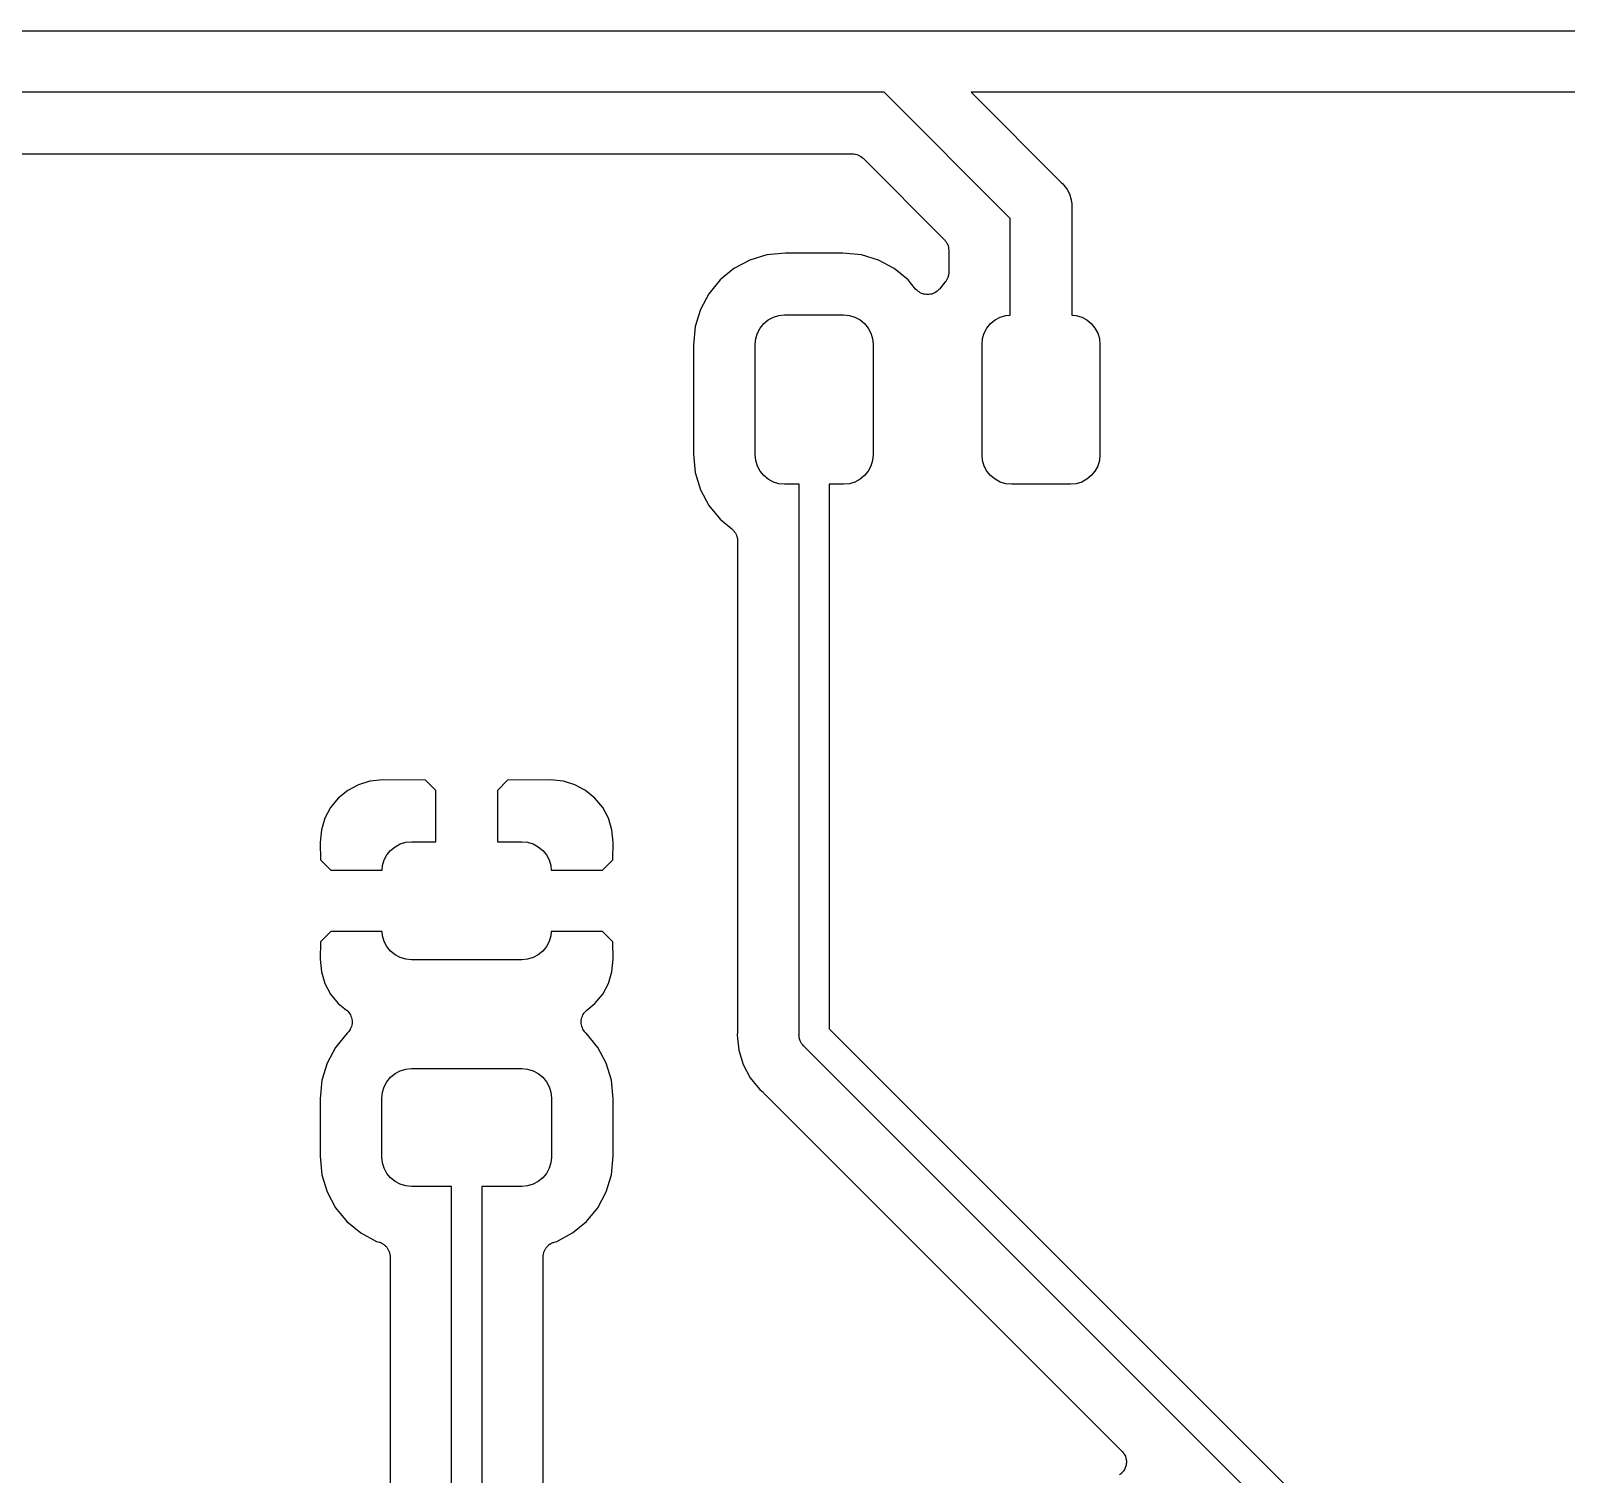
# Model space of a CAD drawing. Extents: x 0.71 to 5.18, y -2.29 to -0.62.
# Drawn here: x 1.2081 to 1.7079, y -1.0998 to -0.63 of the extents above; entities that cross this region are included whole.
import ezdxf

# ---------------------------------------------------------------- set-up
doc = ezdxf.new("R2010")
doc.units = 0
doc.header["$MEASUREMENT"] = 0
doc.layers.add('BLACK', color=7, linetype='CONTINUOUS')

msp = doc.modelspace()

# ---------------------------------------------------------------- linework, layer by layer
at = {"layer": 'BLACK', "linetype": 'CONTINUOUS'}
for p, q in [((0.80049, -0.63), (1.48951, -0.63)), ((1.48951, -0.63), (1.49, -0.629952)), ((1.49, -0.629952), (1.49049, -0.63)), ((1.49049, -0.63), (2.33951, -0.63)), ((1.48586, -0.65), (0.804142, -0.65)), ((1.52691, -0.691052), (1.48586, -0.65)), ((2.33586, -0.65), (1.51414, -0.65)), ((1.51414, -0.65), (1.54363, -0.679491)), ((0.814497, -0.67), (1.4755, -0.67)), ((1.4755, -0.67), (1.47552, -0.67)), ((1.47552, -0.67), (1.47552, -0.67)), ((1.47552, -0.67), (1.47552, -0.67)), ((1.47552, -0.67), (1.47557, -0.67)), ((1.47557, -0.67), (1.47603, -0.670052)), ((1.47603, -0.670052), (1.47649, -0.670099)), ((1.47649, -0.670099), (1.47652, -0.670106)), ((1.47652, -0.670106), (1.47654, -0.670109)), ((1.47654, -0.670109), (1.47698, -0.670249)), ((1.47698, -0.670249), (1.47742, -0.670384)), ((1.47742, -0.670384), (1.47745, -0.670396)), ((1.47745, -0.670396), (1.47747, -0.670404)), ((1.47747, -0.670404), (1.47788, -0.670628)), ((1.47788, -0.670628), (1.47828, -0.670845)), ((1.47828, -0.670845), (1.4783, -0.670862)), ((1.4783, -0.670862), (1.47833, -0.670874)), ((1.47833, -0.670874), (1.47868, -0.671171)), ((1.47868, -0.671171), (1.47904, -0.671464)), ((1.47904, -0.671464), (1.50544, -0.697871)), ((1.54363, -0.679491), (1.54401, -0.679804)), ((1.54401, -0.679804), (1.54433, -0.680185)), ((1.54433, -0.680185), (1.54433, -0.680185)), ((1.54433, -0.680185), (1.54526, -0.681327)), ((1.54526, -0.681327), (1.54544, -0.681656)), ((1.54544, -0.681656), (1.54619, -0.683064)), ((1.54619, -0.683064), (1.54676, -0.684949)), ((1.54676, -0.684949), (1.54691, -0.686419)), ((1.54691, -0.686419), (1.54691, -0.686419)), ((1.54691, -0.686419), (1.54696, -0.686909)), ((1.54696, -0.686909), (1.54691, -0.6874)), ((1.54691, -0.6874), (1.54691, -0.722481)), ((1.52691, -0.722481), (1.52691, -0.691052)), ((1.50544, -0.697871), (1.50546, -0.697883)), ((1.50546, -0.697883), (1.50546, -0.697884)), ((1.50546, -0.697884), (1.50546, -0.697884)), ((1.50546, -0.697884), (1.50549, -0.697921)), ((1.50549, -0.697921), (1.50578, -0.698282)), ((1.50578, -0.698282), (1.50607, -0.69864)), ((1.50607, -0.69864), (1.50609, -0.698663)), ((1.50609, -0.698663), (1.5061, -0.698684)), ((1.5061, -0.698684), (1.50632, -0.699094)), ((1.50632, -0.699094), (1.50653, -0.699502)), ((1.50653, -0.699502), (1.50654, -0.699527)), ((1.50654, -0.699527), (1.50655, -0.69955)), ((1.50655, -0.69955), (1.50668, -0.699992)), ((1.44213, -0.704604), (1.437, -0.707348)), ((1.4477, -0.702915), (1.44213, -0.704604)), ((1.45374, -0.70232), (1.4477, -0.702915)), ((1.47244, -0.70232), (1.45374, -0.70232)), ((1.47848, -0.702915), (1.47244, -0.70232)), ((1.48405, -0.704604), (1.47848, -0.702915)), ((1.48918, -0.707348), (1.48405, -0.704604)), ((1.50668, -0.699992), (1.50681, -0.700436)), ((1.50681, -0.700436), (1.50682, -0.700462)), ((1.50682, -0.700462), (1.50682, -0.700487)), ((1.50682, -0.700487), (1.50686, -0.700946)), ((1.50686, -0.700946), (1.50691, -0.701407)), ((1.50691, -0.701407), (1.50691, -0.70853)), ((1.437, -0.707348), (1.4325, -0.711041)), ((1.49368, -0.711041), (1.48918, -0.707348)), ((1.5068, -0.709569), (1.50673, -0.709777)), ((1.50683, -0.709299), (1.5068, -0.709569)), ((1.50688, -0.709033), (1.50683, -0.709299)), ((1.50691, -0.7086), (1.50688, -0.708816)), ((1.50688, -0.708816), (1.50688, -0.709033)), ((1.50691, -0.70853), (1.50691, -0.7086)), ((1.4325, -0.711041), (1.42881, -0.715541)), ((1.49613, -0.714029), (1.49368, -0.711041)), ((1.49647, -0.714362), (1.49613, -0.714029)), ((1.4968, -0.714699), (1.49647, -0.714362)), ((1.50348, -0.714415), (1.50314, -0.714744)), ((1.50382, -0.714082), (1.50348, -0.714415)), ((1.50384, -0.714059), (1.50382, -0.714082)), ((1.50387, -0.714029), (1.50384, -0.714058)), ((1.50384, -0.714058), (1.50384, -0.714059)), ((1.50384, -0.714059), (1.50384, -0.714059)), ((1.50577, -0.711702), (1.50387, -0.714029)), ((1.5059, -0.711521), (1.50577, -0.711702)), ((1.50604, -0.711355), (1.5059, -0.711521)), ((1.50617, -0.711117), (1.50604, -0.711355)), ((1.50632, -0.710891), (1.50617, -0.711117)), ((1.5064, -0.71069), (1.50632, -0.710891)), ((1.50651, -0.7105), (1.5064, -0.71069)), ((1.50659, -0.710241), (1.50651, -0.7105)), ((1.50669, -0.70999), (1.50659, -0.710241)), ((1.50673, -0.709777), (1.50669, -0.70999)), ((1.42881, -0.715541), (1.42606, -0.720674)), ((1.49681, -0.714708), (1.4968, -0.714699)), ((1.49682, -0.714719), (1.49681, -0.714708)), ((1.49722, -0.714981), (1.49682, -0.714719)), ((1.49761, -0.715247), (1.49722, -0.714981)), ((1.49762, -0.715253), (1.49761, -0.715247)), ((1.49764, -0.715262), (1.49762, -0.715253)), ((1.49807, -0.715444), (1.49764, -0.715262)), ((1.49851, -0.715628), (1.49807, -0.715444)), ((1.49852, -0.715631), (1.49851, -0.715628)), ((1.49854, -0.715637), (1.49852, -0.715631)), ((1.499, -0.715731), (1.49854, -0.715637)), ((1.49946, -0.715828), (1.499, -0.715731)), ((1.49948, -0.715828), (1.49946, -0.715828)), ((1.49949, -0.715831), (1.49948, -0.715828)), ((1.49996, -0.715833), (1.49949, -0.715831)), ((1.50044, -0.715837), (1.49996, -0.715833)), ((1.50045, -0.715834), (1.50044, -0.715837)), ((1.50047, -0.715835), (1.50045, -0.715834)), ((1.50093, -0.715744), (1.50047, -0.715835)), ((1.5014, -0.715657), (1.50093, -0.715744)), ((1.50141, -0.715652), (1.5014, -0.715657)), ((1.50143, -0.715649), (1.50141, -0.715652)), ((1.50187, -0.71547), (1.50143, -0.715649)), ((1.5023, -0.715295), (1.50187, -0.71547)), ((1.50232, -0.715286), (1.5023, -0.715295)), ((1.50233, -0.71528), (1.50232, -0.715286)), ((1.50272, -0.715022), (1.50233, -0.71528)), ((1.50312, -0.714763), (1.50272, -0.715022)), ((1.50313, -0.714752), (1.50312, -0.714763)), ((1.50314, -0.714744), (1.50313, -0.714752)), ((1.42606, -0.720674), (1.42437, -0.726245)), ((1.44671, -0.725252), (1.44816, -0.724058)), ((1.44816, -0.724058), (1.44982, -0.723171)), ((1.44982, -0.723171), (1.45162, -0.722625)), ((1.45162, -0.722625), (1.45349, -0.722441)), ((1.45349, -0.722441), (1.47269, -0.722441)), ((1.47269, -0.722441), (1.47456, -0.722625)), ((1.47456, -0.722625), (1.47636, -0.723171)), ((1.47636, -0.723171), (1.47802, -0.724058)), ((1.47802, -0.724058), (1.47947, -0.725252)), ((1.52053, -0.725252), (1.52198, -0.724058)), ((1.52198, -0.724058), (1.52364, -0.723171)), ((1.52364, -0.723171), (1.52544, -0.722625)), ((1.52544, -0.722625), (1.52691, -0.722481)), ((1.54691, -0.722481), (1.54838, -0.722625)), ((1.54838, -0.722625), (1.55018, -0.723171)), ((1.55018, -0.723171), (1.55184, -0.724058)), ((1.55184, -0.724058), (1.55329, -0.725252)), ((1.42437, -0.726245), (1.42378, -0.732283)), ((1.44408, -0.730165), (1.44463, -0.728365)), ((1.44463, -0.728365), (1.44551, -0.726706)), ((1.44551, -0.726706), (1.44671, -0.725252)), ((1.47947, -0.725252), (1.48067, -0.726706)), ((1.48067, -0.726706), (1.48155, -0.728365)), ((1.48155, -0.728365), (1.4821, -0.730165)), ((1.5179, -0.730165), (1.51845, -0.728365)), ((1.51845, -0.728365), (1.51933, -0.726706)), ((1.51933, -0.726706), (1.52053, -0.725252)), ((1.55329, -0.725252), (1.55449, -0.726706)), ((1.55449, -0.726706), (1.55537, -0.728365)), ((1.55537, -0.728365), (1.55592, -0.730165)), ((1.42378, -0.732283), (1.42378, -0.767717)), ((1.4439, -0.732037), (1.44408, -0.730165)), ((1.4439, -0.767963), (1.4439, -0.732037)), ((1.4821, -0.730165), (1.48228, -0.732037)), ((1.48228, -0.732037), (1.48228, -0.767963)), ((1.51772, -0.732037), (1.5179, -0.730165)), ((1.51772, -0.767963), (1.51772, -0.732037)), ((1.55592, -0.730165), (1.5561, -0.732037)), ((1.5561, -0.732037), (1.5561, -0.767963)), ((1.42378, -0.767717), (1.42437, -0.773755)), ((1.44408, -0.769835), (1.4439, -0.767963)), ((1.48228, -0.767963), (1.4821, -0.769835)), ((1.5179, -0.769835), (1.51772, -0.767963)), ((1.5561, -0.767963), (1.55592, -0.769835)), ((1.42437, -0.773755), (1.42606, -0.779326)), ((1.44463, -0.771635), (1.44408, -0.769835)), ((1.44551, -0.773294), (1.44463, -0.771635)), ((1.44671, -0.774748), (1.44551, -0.773294)), ((1.48067, -0.773294), (1.47947, -0.774748)), ((1.48155, -0.771635), (1.48067, -0.773294)), ((1.4821, -0.769835), (1.48155, -0.771635)), ((1.51845, -0.771635), (1.5179, -0.769835)), ((1.51933, -0.773294), (1.51845, -0.771635)), ((1.52053, -0.774748), (1.51933, -0.773294)), ((1.55449, -0.773294), (1.55329, -0.774748)), ((1.55537, -0.771635), (1.55449, -0.773294)), ((1.55592, -0.769835), (1.55537, -0.771635)), ((1.42606, -0.779326), (1.42881, -0.784459)), ((1.44816, -0.775942), (1.44671, -0.774748)), ((1.44982, -0.776829), (1.44816, -0.775942)), ((1.45162, -0.777375), (1.44982, -0.776829)), ((1.45349, -0.777559), (1.45162, -0.777375)), ((1.45817, -0.777559), (1.45349, -0.777559)), ((1.45817, -0.95655), (1.45817, -0.777559)), ((1.47269, -0.777559), (1.46801, -0.777559)), ((1.46801, -0.777559), (1.46801, -0.954753)), ((1.47456, -0.777375), (1.47269, -0.777559)), ((1.47636, -0.776829), (1.47456, -0.777375)), ((1.47802, -0.775942), (1.47636, -0.776829)), ((1.47947, -0.774748), (1.47802, -0.775942)), ((1.52198, -0.775942), (1.52053, -0.774748)), ((1.52364, -0.776829), (1.52198, -0.775942)), ((1.52544, -0.777375), (1.52364, -0.776829)), ((1.52731, -0.777559), (1.52544, -0.777375)), ((1.54651, -0.777559), (1.52731, -0.777559)), ((1.54838, -0.777375), (1.54651, -0.777559)), ((1.55018, -0.776829), (1.54838, -0.777375)), ((1.55184, -0.775942), (1.55018, -0.776829)), ((1.55329, -0.774748), (1.55184, -0.775942)), ((1.42881, -0.784459), (1.4325, -0.788959)), ((1.4325, -0.788959), (1.43634, -0.792113)), ((1.43634, -0.792113), (1.43639, -0.792158)), ((1.43639, -0.792158), (1.43655, -0.792315)), ((1.43655, -0.792315), (1.43672, -0.792455)), ((1.43672, -0.792455), (1.43689, -0.792664)), ((1.43689, -0.792664), (1.43708, -0.792857)), ((1.43708, -0.792857), (1.4372, -0.793041)), ((1.4372, -0.793041), (1.43733, -0.793211)), ((1.43733, -0.793211), (1.43746, -0.793449)), ((1.43746, -0.793449), (1.43761, -0.793675)), ((1.43761, -0.793675), (1.43769, -0.793879)), ((1.43769, -0.793879), (1.43779, -0.794073)), ((1.43779, -0.794073), (1.43787, -0.794331)), ((1.43787, -0.794331), (1.43797, -0.794581)), ((1.43797, -0.794581), (1.43801, -0.794797)), ((1.43801, -0.794797), (1.43807, -0.795007)), ((1.43807, -0.795007), (1.4381, -0.795275)), ((1.4381, -0.795275), (1.43815, -0.79554)), ((1.43815, -0.79554), (1.43815, -0.79576)), ((1.43815, -0.79576), (1.43817, -0.795978)), ((1.43817, -0.795978), (1.43817, -0.955322)), ((1.31852, -0.874187), (1.31475, -0.875331)), ((1.32267, -0.873779), (1.31852, -0.874187)), ((1.33666, -0.873882), (1.32267, -0.873779)), ((1.34, -0.877219), (1.33666, -0.873882)), ((1.36334, -0.873882), (1.36, -0.877219)), ((1.37733, -0.873779), (1.36334, -0.873882)), ((1.38148, -0.874187), (1.37733, -0.873779)), ((1.38525, -0.875331), (1.38148, -0.874187)), ((1.31128, -0.877188), (1.30823, -0.879687)), ((1.31475, -0.875331), (1.31128, -0.877188)), ((1.34, -0.893898), (1.34, -0.877219)), ((1.36, -0.877219), (1.36, -0.893898)), ((1.38872, -0.877188), (1.38525, -0.875331)), ((1.39177, -0.879687), (1.38872, -0.877188)), ((1.30573, -0.882732), (1.30387, -0.886207)), ((1.30823, -0.879687), (1.30573, -0.882732)), ((1.39427, -0.882732), (1.39177, -0.879687)), ((1.39613, -0.886207), (1.39427, -0.882732)), ((1.30387, -0.886207), (1.30273, -0.889977)), ((1.39727, -0.889977), (1.39613, -0.886207)), ((1.30273, -0.889977), (1.30232, -0.894106)), ((1.30232, -0.894106), (1.30241, -0.899738)), ((1.32837, -0.894628), (1.33017, -0.894082)), ((1.33017, -0.894082), (1.33204, -0.893898)), ((1.33204, -0.893898), (1.34, -0.893898)), ((1.36, -0.893898), (1.36796, -0.893898)), ((1.36796, -0.893898), (1.36983, -0.894082)), ((1.36983, -0.894082), (1.37163, -0.894628)), ((1.39768, -0.894106), (1.39727, -0.889977)), ((1.39759, -0.899738), (1.39768, -0.894106)), ((1.32317, -0.899822), (1.32406, -0.898163)), ((1.32406, -0.898163), (1.32525, -0.896708)), ((1.32525, -0.896708), (1.32671, -0.895515)), ((1.32671, -0.895515), (1.32837, -0.894628)), ((1.37163, -0.894628), (1.37329, -0.895515)), ((1.37329, -0.895515), (1.37475, -0.896708)), ((1.37475, -0.896708), (1.37594, -0.898163)), ((1.37594, -0.898163), (1.37683, -0.899822)), ((1.30241, -0.899738), (1.30576, -0.903091)), ((1.30576, -0.903091), (1.32248, -0.903091)), ((1.32248, -0.903091), (1.32263, -0.901622)), ((1.32263, -0.901622), (1.32317, -0.899822)), ((1.37683, -0.899822), (1.37737, -0.901622)), ((1.37737, -0.901622), (1.37752, -0.903091)), ((1.37752, -0.903091), (1.39424, -0.903091)), ((1.39424, -0.903091), (1.39759, -0.899738)), ((1.30576, -0.923091), (1.30241, -0.926443)), ((1.32248, -0.923091), (1.30576, -0.923091)), ((1.32263, -0.924559), (1.32248, -0.923091)), ((1.37752, -0.923091), (1.37737, -0.924559)), ((1.39424, -0.923091), (1.37752, -0.923091)), ((1.39759, -0.926443), (1.39424, -0.923091)), ((1.30241, -0.926443), (1.30232, -0.932076)), ((1.32317, -0.926359), (1.32263, -0.924559)), ((1.32406, -0.928019), (1.32317, -0.926359)), ((1.32525, -0.929473), (1.32406, -0.928019)), ((1.32671, -0.930666), (1.32525, -0.929473)), ((1.37475, -0.929473), (1.37329, -0.930666)), ((1.37594, -0.928019), (1.37475, -0.929473)), ((1.37683, -0.926359), (1.37594, -0.928019)), ((1.37737, -0.924559), (1.37683, -0.926359)), ((1.39768, -0.932076), (1.39759, -0.926443)), ((1.30232, -0.932076), (1.30273, -0.936204)), ((1.32837, -0.931553), (1.32671, -0.930666)), ((1.33017, -0.932099), (1.32837, -0.931553)), ((1.33204, -0.932283), (1.33017, -0.932099)), ((1.36796, -0.932283), (1.33204, -0.932283)), ((1.36983, -0.932099), (1.36796, -0.932283)), ((1.37163, -0.931553), (1.36983, -0.932099)), ((1.37329, -0.930666), (1.37163, -0.931553)), ((1.39727, -0.936204), (1.39768, -0.932076)), ((1.30273, -0.936204), (1.30387, -0.939974)), ((1.39613, -0.939974), (1.39727, -0.936204)), ((1.30387, -0.939974), (1.30573, -0.943449)), ((1.30573, -0.943449), (1.30823, -0.946494)), ((1.39177, -0.946494), (1.39427, -0.943449)), ((1.39427, -0.943449), (1.39613, -0.939974)), ((1.30823, -0.946494), (1.31091, -0.948694)), ((1.31091, -0.948694), (1.31094, -0.948718)), ((1.31094, -0.948718), (1.31094, -0.948719)), ((1.31094, -0.948719), (1.31094, -0.948719)), ((1.31094, -0.948719), (1.31096, -0.948738)), ((1.31096, -0.948738), (1.3113, -0.949082)), ((1.3113, -0.949082), (1.31163, -0.949414)), ((1.31163, -0.949414), (1.31163, -0.949427)), ((1.31163, -0.949427), (1.31164, -0.949438)), ((1.31164, -0.949438), (1.31191, -0.949838)), ((1.38814, -0.949774), (1.3884, -0.949383)), ((1.3884, -0.949383), (1.38841, -0.949373)), ((1.38841, -0.949373), (1.38842, -0.94936)), ((1.38842, -0.94936), (1.38876, -0.949025)), ((1.38876, -0.949025), (1.38909, -0.948694)), ((1.38909, -0.948694), (1.39177, -0.946494)), ((1.31191, -0.949838), (1.31216, -0.950229)), ((1.31233, -0.954486), (1.31214, -0.954924)), ((1.31216, -0.950229), (1.31217, -0.950243)), ((1.31217, -0.950243), (1.31218, -0.950256)), ((1.31218, -0.950256), (1.31235, -0.950698)), ((1.31251, -0.954052), (1.31233, -0.954486)), ((1.31235, -0.950698), (1.31253, -0.951132)), ((1.31252, -0.954023), (1.31251, -0.954037)), ((1.31251, -0.954037), (1.31251, -0.954052)), ((1.31261, -0.953561), (1.31252, -0.954023)), ((1.31253, -0.951132), (1.31253, -0.951147)), ((1.31253, -0.951147), (1.31254, -0.951162)), ((1.31254, -0.951162), (1.31263, -0.951627)), ((1.31271, -0.953097), (1.31261, -0.953561)), ((1.31263, -0.951627), (1.31272, -0.95209)), ((1.31272, -0.952121), (1.31271, -0.952596)), ((1.31271, -0.952596), (1.31271, -0.953066)), ((1.31271, -0.953066), (1.31271, -0.953081)), ((1.31271, -0.953081), (1.31271, -0.953097)), ((1.31272, -0.95209), (1.31272, -0.952106)), ((1.31272, -0.952106), (1.31272, -0.952121)), ((1.38728, -0.952997), (1.38729, -0.952522)), ((1.38728, -0.953012), (1.38728, -0.952997)), ((1.38728, -0.953027), (1.38728, -0.953012)), ((1.38737, -0.953493), (1.38728, -0.953027)), ((1.38729, -0.952021), (1.38739, -0.951557)), ((1.38729, -0.952036), (1.38729, -0.952021)), ((1.38729, -0.952051), (1.38729, -0.952036)), ((1.38729, -0.952522), (1.38729, -0.952051)), ((1.38746, -0.953956), (1.38737, -0.953493)), ((1.38739, -0.951557), (1.38748, -0.951095)), ((1.38747, -0.95397), (1.38746, -0.953956)), ((1.38747, -0.953985), (1.38747, -0.95397)), ((1.38765, -0.954426), (1.38747, -0.953985)), ((1.38748, -0.951095), (1.38749, -0.951081)), ((1.38749, -0.951066), (1.38767, -0.950632)), ((1.38749, -0.951081), (1.38749, -0.951066)), ((1.38782, -0.954862), (1.38765, -0.954426)), ((1.38767, -0.950632), (1.38786, -0.950194)), ((1.38786, -0.950181), (1.38787, -0.950167)), ((1.38786, -0.950194), (1.38786, -0.950181)), ((1.38787, -0.950167), (1.38814, -0.949774)), ((1.31115, -0.956188), (1.30735, -0.960816)), ((1.31124, -0.956092), (1.31115, -0.956188)), ((1.31158, -0.955758), (1.31124, -0.956092)), ((1.31159, -0.955745), (1.31158, -0.955758)), ((1.3116, -0.955734), (1.31159, -0.955745)), ((1.31186, -0.955344), (1.3116, -0.955734)), ((1.31213, -0.95495), (1.31186, -0.955344)), ((1.31214, -0.954936), (1.31213, -0.95495)), ((1.31214, -0.954924), (1.31214, -0.954936)), ((1.38783, -0.954875), (1.38782, -0.954862)), ((1.38784, -0.954889), (1.38783, -0.954875)), ((1.3881, -0.955284), (1.38784, -0.954889)), ((1.38836, -0.95568), (1.3881, -0.955284)), ((1.38837, -0.955691), (1.38836, -0.95568)), ((1.38837, -0.955704), (1.38837, -0.955691)), ((1.3887, -0.956038), (1.38837, -0.955704)), ((1.38887, -0.956212), (1.3887, -0.956038)), ((1.39265, -0.960816), (1.38887, -0.956212)), ((1.43815, -0.955812), (1.43805, -0.956791)), ((1.43805, -0.956791), (1.43853, -0.961677)), ((1.43817, -0.955391), (1.43815, -0.955601)), ((1.43815, -0.955601), (1.43815, -0.955812)), ((1.43817, -0.955322), (1.43817, -0.955391)), ((1.45815, -0.956791), (1.45817, -0.95655)), ((1.45817, -0.957033), (1.45815, -0.956791)), ((1.4582, -0.957361), (1.45817, -0.957033)), ((1.45824, -0.957756), (1.4582, -0.957361)), ((1.45852, -0.958684), (1.45824, -0.957756)), ((1.45898, -0.959539), (1.45852, -0.958684)), ((1.46801, -0.954753), (1.63254, -1.11928)), ((1.30735, -0.960816), (1.3046, -0.96595)), ((1.3954, -0.96595), (1.39265, -0.960816)), ((1.43853, -0.961677), (1.43995, -0.966374)), ((1.45938, -0.960028), (1.45898, -0.959539)), ((1.45959, -0.960288), (1.45938, -0.960028)), ((1.45978, -0.960442), (1.45959, -0.960288)), ((1.62558, -1.12624), (1.45978, -0.960442)), ((1.3046, -0.96595), (1.30291, -0.97152)), ((1.32525, -0.970527), (1.32671, -0.969334)), ((1.32671, -0.969334), (1.32837, -0.968447)), ((1.32837, -0.968447), (1.33017, -0.967901)), ((1.33017, -0.967901), (1.33204, -0.967717)), ((1.33204, -0.967717), (1.36796, -0.967717)), ((1.36796, -0.967717), (1.36983, -0.967901)), ((1.36983, -0.967901), (1.37163, -0.968447)), ((1.37163, -0.968447), (1.37329, -0.969334)), ((1.37329, -0.969334), (1.37475, -0.970527)), ((1.39709, -0.97152), (1.3954, -0.96595)), ((1.43995, -0.966374), (1.44227, -0.970704)), ((1.30291, -0.97152), (1.30232, -0.977558)), ((1.32263, -0.975441), (1.32317, -0.973641)), ((1.32317, -0.973641), (1.32406, -0.971981)), ((1.32406, -0.971981), (1.32525, -0.970527)), ((1.37475, -0.970527), (1.37594, -0.971981)), ((1.37594, -0.971981), (1.37683, -0.973641)), ((1.37683, -0.973641), (1.37737, -0.975441)), ((1.39768, -0.977558), (1.39709, -0.97152)), ((1.44227, -0.970704), (1.44476, -0.973738)), ((1.44476, -0.973738), (1.44476, -0.97374)), ((1.44476, -0.97374), (1.44538, -0.974499)), ((1.44538, -0.974499), (1.44614, -0.975123)), ((1.30232, -0.977558), (1.30232, -0.99626)), ((1.32244, -0.977313), (1.32263, -0.975441)), ((1.32244, -0.996506), (1.32244, -0.977313)), ((1.37737, -0.975441), (1.37756, -0.977313)), ((1.37756, -0.977313), (1.37756, -0.996506)), ((1.39768, -0.99626), (1.39768, -0.977558)), ((1.44614, -0.975123), (1.4462, -0.975168)), ((1.4462, -0.975168), (1.44634, -0.975319)), ((1.44634, -0.975319), (1.44651, -0.975453)), ((1.44651, -0.975453), (1.56327, -1.09221)), ((1.30232, -0.99626), (1.30291, -1.0023)), ((1.32263, -0.998378), (1.32244, -0.996506)), ((1.32317, -1.00018), (1.32263, -0.998378)), ((1.37737, -0.998378), (1.37683, -1.00018)), ((1.37756, -0.996506), (1.37737, -0.998378)), ((1.39709, -1.0023), (1.39768, -0.99626)), ((1.30291, -1.0023), (1.3046, -1.00787)), ((1.32406, -1.00184), (1.32317, -1.00018)), ((1.32525, -1.00329), (1.32406, -1.00184)), ((1.32671, -1.00449), (1.32525, -1.00329)), ((1.32837, -1.00537), (1.32671, -1.00449)), ((1.37329, -1.00449), (1.37163, -1.00537)), ((1.37475, -1.00329), (1.37329, -1.00449)), ((1.37594, -1.00184), (1.37475, -1.00329)), ((1.37683, -1.00018), (1.37594, -1.00184)), ((1.3954, -1.00787), (1.39709, -1.0023)), ((1.3046, -1.00787), (1.30735, -1.013)), ((1.33017, -1.00592), (1.32837, -1.00537)), ((1.33204, -1.0061), (1.33017, -1.00592)), ((1.34508, -1.0061), (1.33204, -1.0061)), ((1.34508, -1.38796), (1.34508, -1.0061)), ((1.36796, -1.0061), (1.35492, -1.0061)), ((1.35492, -1.0061), (1.35492, -1.38976)), ((1.36983, -1.00592), (1.36796, -1.0061)), ((1.37163, -1.00537), (1.36983, -1.00592)), ((1.39265, -1.013), (1.3954, -1.00787)), ((1.30735, -1.013), (1.31104, -1.0175)), ((1.38896, -1.0175), (1.39265, -1.013)), ((1.31104, -1.0175), (1.31554, -1.02119)), ((1.38446, -1.02119), (1.38896, -1.0175)), ((1.31554, -1.02119), (1.32067, -1.02394)), ((1.32067, -1.02394), (1.32153, -1.0242)), ((1.32153, -1.0242), (1.3216, -1.02422)), ((1.3216, -1.02422), (1.3218, -1.02431)), ((1.3218, -1.02431), (1.32202, -1.02437)), ((1.32202, -1.02437), (1.32225, -1.0245)), ((1.37757, -1.02457), (1.37781, -1.02447)), ((1.37781, -1.02447), (1.37805, -1.02435)), ((1.37805, -1.02435), (1.37826, -1.02428)), ((1.37826, -1.02428), (1.37847, -1.0242)), ((1.37847, -1.0242), (1.37933, -1.02394)), ((1.37933, -1.02394), (1.38446, -1.02119)), ((1.32225, -1.0245), (1.32249, -1.0246)), ((1.32249, -1.0246), (1.32268, -1.02473)), ((1.32268, -1.02473), (1.32287, -1.02484)), ((1.32287, -1.02484), (1.32308, -1.02501)), ((1.32308, -1.02501), (1.3233, -1.02516)), ((1.3233, -1.02516), (1.32345, -1.02532)), ((1.32345, -1.02532), (1.32363, -1.02546)), ((1.32363, -1.02546), (1.32379, -1.02567)), ((1.32379, -1.02567), (1.32398, -1.02586)), ((1.32398, -1.02586), (1.3241, -1.02604)), ((1.3241, -1.02604), (1.32424, -1.02622)), ((1.32424, -1.02622), (1.32437, -1.02645)), ((1.32437, -1.02645), (1.32451, -1.02667)), ((1.32451, -1.02667), (1.3246, -1.02688)), ((1.3246, -1.02688), (1.3247, -1.02708)), ((1.3247, -1.02708), (1.32478, -1.02733)), ((1.32478, -1.02733), (1.32488, -1.02758)), ((1.32488, -1.02758), (1.32492, -1.0278)), ((1.32492, -1.0278), (1.32498, -1.02801)), ((1.32498, -1.02801), (1.32501, -1.02828)), ((1.32501, -1.02828), (1.32506, -1.02854)), ((1.32506, -1.02854), (1.32506, -1.02876)), ((1.32506, -1.02876), (1.32508, -1.02898)), ((1.32508, -1.02898), (1.32508, -1.37761)), ((1.37492, -1.02891), (1.37495, -1.02869)), ((1.37492, -1.02898), (1.37492, -1.02891)), ((1.37492, -1.38853), (1.37492, -1.02898)), ((1.37495, -1.02847), (1.375, -1.02821)), ((1.37495, -1.02869), (1.37495, -1.02847)), ((1.375, -1.02821), (1.37503, -1.02794)), ((1.37503, -1.02794), (1.3751, -1.02773)), ((1.3751, -1.02773), (1.37514, -1.02751)), ((1.37514, -1.02751), (1.37525, -1.02727)), ((1.37525, -1.02727), (1.37533, -1.02701)), ((1.37533, -1.02701), (1.37543, -1.02682)), ((1.37543, -1.02682), (1.37552, -1.02661)), ((1.37552, -1.02661), (1.37567, -1.02639)), ((1.37567, -1.02639), (1.3758, -1.02616)), ((1.3758, -1.02616), (1.37594, -1.02599)), ((1.37594, -1.02599), (1.37606, -1.0258)), ((1.37606, -1.0258), (1.37625, -1.02561)), ((1.37625, -1.02561), (1.37642, -1.02541)), ((1.37642, -1.02541), (1.3766, -1.02527)), ((1.3766, -1.02527), (1.37676, -1.02511)), ((1.37676, -1.02511), (1.37698, -1.02497)), ((1.37698, -1.02497), (1.37718, -1.0248)), ((1.37718, -1.0248), (1.37738, -1.0247)), ((1.37738, -1.0247), (1.37757, -1.02457)), ((1.56327, -1.09221), (1.56332, -1.09226)), ((1.56332, -1.09226), (1.56338, -1.09235)), ((1.56338, -1.09235), (1.56347, -1.09242)), ((1.56347, -1.09242), (1.56369, -1.09273)), ((1.56369, -1.09273), (1.56392, -1.09302)), ((1.56392, -1.09302), (1.56398, -1.09312)), ((1.56398, -1.09312), (1.56404, -1.09321)), ((1.56404, -1.09321), (1.5642, -1.09355)), ((1.5642, -1.09355), (1.56437, -1.09389)), ((1.56437, -1.09389), (1.5644, -1.094)), ((1.5644, -1.094), (1.56445, -1.0941)), ((1.56445, -1.0941), (1.56454, -1.09446)), ((1.56316, -1.09938), (1.56308, -1.09946)), ((1.56324, -1.09931), (1.56316, -1.09938)), ((1.56348, -1.09902), (1.56324, -1.09931)), ((1.56374, -1.09874), (1.56348, -1.09902)), ((1.5638, -1.09864), (1.56374, -1.09874)), ((1.56387, -1.09856), (1.5638, -1.09864)), ((1.56405, -1.09823), (1.56387, -1.09856)), ((1.56424, -1.0979), (1.56405, -1.09823)), ((1.56428, -1.0978), (1.56424, -1.0979)), ((1.56433, -1.0977), (1.56428, -1.0978)), ((1.56445, -1.09734), (1.56433, -1.0977)), ((1.56458, -1.09698), (1.56445, -1.09734)), ((1.56454, -1.09446), (1.56465, -1.09483)), ((1.56459, -1.09688), (1.56458, -1.09698)), ((1.56463, -1.09677), (1.56459, -1.09688)), ((1.56467, -1.09639), (1.56463, -1.09677)), ((1.56465, -1.09483), (1.56466, -1.09494)), ((1.56466, -1.09494), (1.56468, -1.09505)), ((1.56472, -1.09602), (1.56467, -1.09639)), ((1.56468, -1.09505), (1.5647, -1.09542)), ((1.5647, -1.09542), (1.56473, -1.0958)), ((1.56473, -1.0958), (1.56472, -1.09591)), ((1.56472, -1.09591), (1.56472, -1.09602)), ((1.56278, -1.09968), (1.56248, -1.09992)), ((1.56308, -1.09946), (1.56278, -1.09968))]:
    msp.add_line(p, q, dxfattribs=at)

doc.saveas('drawing.dxf')
